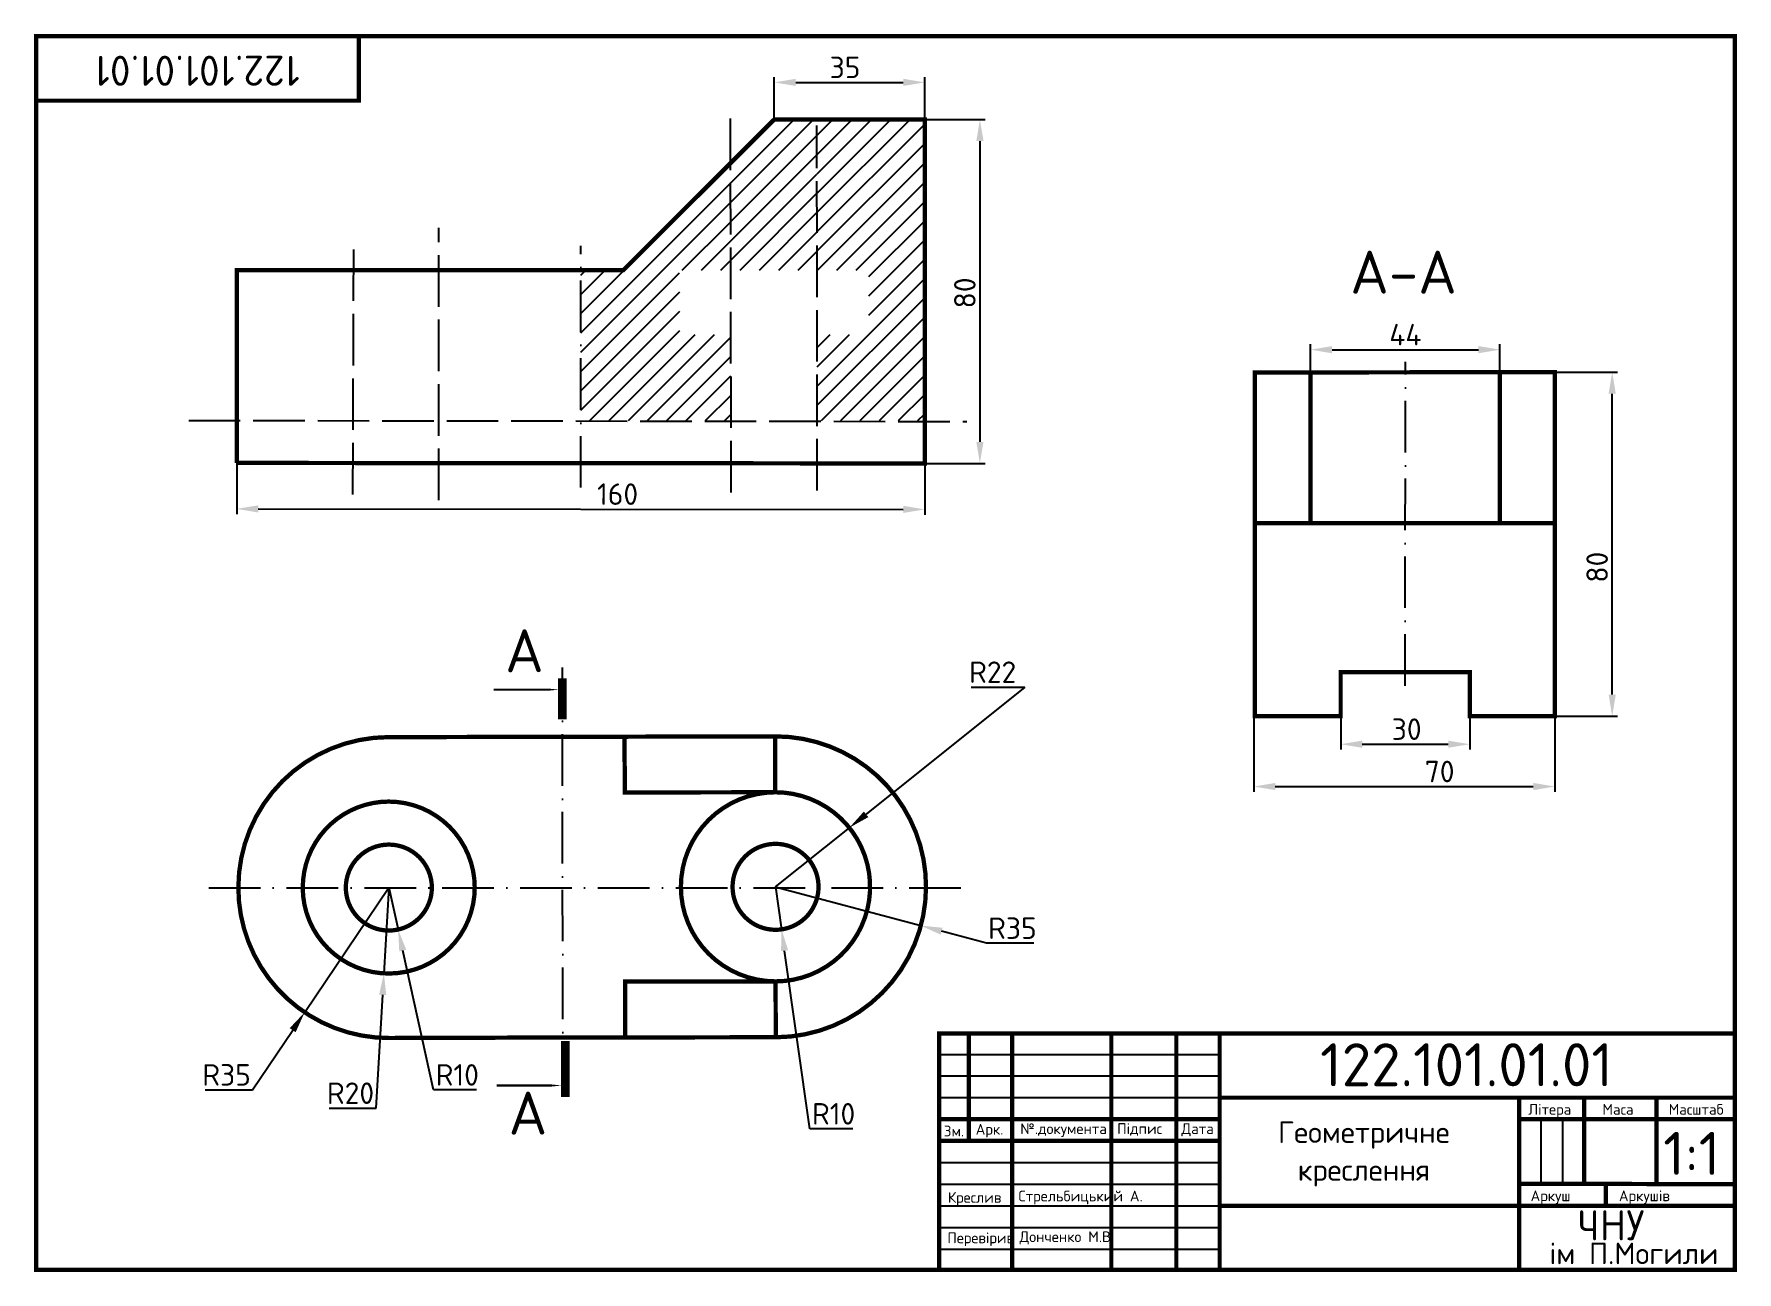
# Model space of a CAD drawing. Header units: millimetres. Extents: x 20 to 416, y 4 to 292.
import ezdxf
from ezdxf.enums import TextEntityAlignment as Align

# ---------------------------------------------------------------- set-up
doc = ezdxf.new("R2010")
doc.units = ezdxf.units.MM
doc.header["$PDMODE"] = 34
doc.header["$PDSIZE"] = -3
doc.linetypes.add('ACAD_ISO02W100', pattern=[15, 12, -3])
doc.linetypes.add('ACAD_ISO10W100', pattern=[18, 12, -3, 0, -3])
for name, color, linetype in [('Dim', 5, 'Continuous'), ('Kontur', 7, 'Continuous'), ('Osy', 1, 'ACAD_ISO10W100'), ('Strih', 114, 'ACAD_ISO02W100')]:
    doc.layers.add(name, color=color, linetype=linetype)
doc.styles.get("Standard").update_dxf_attribs({"font": 'isocpeur.ttf'})
doc.dimstyles.new('ESKD_', dxfattribs={"dimtxt": 5, "dimasz": 5, "dimexe": 1.25, "dimexo": 0, "dimgap": 1, "dimtad": 1, "dimtoh": 1, "dimdec": 1, "dimtxsty": 'Standard', "dimcen": 2.5, "dimclrd": 256, "dimclre": 256, "dimclrt": 256, "dimadec": 0, "dimazin": 0, "dimtfac": 1, "dimtdec": 1, "dimtmove": 0, "dimatfit": 3, "dimfxl": 1, "dimtfillclr": 256, "dimlwd": -1, "dimlwe": -1, "dimarcsym": 0})

# ---------------------------------------------------------------- blocks, each defined once
blk = doc.blocks.new('*D1')
at = {"layer": 'Defpoints', "color": 0, "transparency": 16777216}
for p in [(209.09, 107.85), (191.92, 94.1)]:
    blk.add_point(p, dxfattribs=at)
at = {"layer": 'Dim', "transparency": 16777216}
for p, q in [((249.92, 140.54), (212.99, 110.97)), ((237.42, 140.54), (249.92, 140.54)), ((191.92, 94.1), (209.09, 107.85))]:
    blk.add_line(p, q, dxfattribs=at)
blk.add_solid([(212.47, 111.62), (213.51, 110.32), (209.09, 107.85)], dxfattribs=at)
at = {"layer": 'Dim', "transparency": 16777216, "insert": (242.42, 144.04), "char_height": 5, "attachment_point": 5}
blk.add_mtext('R22', dxfattribs=at)
blk = doc.blocks.new('*D3')
at = {"layer": 'Defpoints', "color": 0, "transparency": 16777216}
for p in [(191.93, 94.1), (193.33, 84.19)]:
    blk.add_point(p, dxfattribs=at)
at = {"layer": 'Dim', "transparency": 16777216}
for p, q in [((191.93, 94.1), (193.33, 84.19)), ((199.93, 37.79), (194.04, 79.24)), ((209.93, 37.79), (199.93, 37.79))]:
    blk.add_line(p, q, dxfattribs=at)
blk.add_solid([(194.86, 79.36), (193.21, 79.13), (193.33, 84.19)], dxfattribs=at)
at = {"layer": 'Dim', "transparency": 16777216, "insert": (205.43, 41.29), "char_height": 5, "attachment_point": 5}
blk.add_mtext('R10', dxfattribs=at)
blk = doc.blocks.new('*D4')
at = {"layer": 'Defpoints', "color": 0, "transparency": 16777216}
for p in [(191.88, 94.13), (225.72, 85.07)]:
    blk.add_point(p, dxfattribs=at)
at = {"layer": 'Dim', "transparency": 16777216}
for p, q in [((191.88, 94.13), (225.72, 85.07)), ((241.01, 80.98), (230.55, 83.78)), ((252.01, 80.98), (241.01, 80.98))]:
    blk.add_line(p, q, dxfattribs=at)
blk.add_solid([(230.77, 84.58), (230.34, 82.97), (225.72, 85.07)], dxfattribs=at)
at = {"layer": 'Dim', "transparency": 16777216, "insert": (247.01, 84.48), "char_height": 5, "attachment_point": 5}
blk.add_mtext('R35', dxfattribs=at)
blk = doc.blocks.new('*D5')
at = {"layer": 'Defpoints', "color": 0, "transparency": 16777216}
for p in [(102.01, 93.93), (104.17, 84.16)]:
    blk.add_point(p, dxfattribs=at)
at = {"layer": 'Dim', "transparency": 16777216}
for p, q in [((102.01, 93.93), (104.17, 84.16)), ((112.42, 46.85), (105.25, 79.28)), ((122.42, 46.85), (112.42, 46.85))]:
    blk.add_line(p, q, dxfattribs=at)
blk.add_solid([(106.06, 79.46), (104.43, 79.1), (104.17, 84.16)], dxfattribs=at)
at = {"layer": 'Dim', "transparency": 16777216, "insert": (117.92, 50.35), "char_height": 5, "attachment_point": 5}
blk.add_mtext('R10', dxfattribs=at)
blk = doc.blocks.new('*D6')
at = {"layer": 'Defpoints', "color": 0, "transparency": 16777216}
for p in [(101.98, 93.93), (100.85, 73.96)]:
    blk.add_point(p, dxfattribs=at)
at = {"layer": 'Dim', "transparency": 16777216}
for p, q in [((101.98, 93.93), (100.85, 73.96)), ((99.09, 42.59), (100.57, 68.97)), ((88.09, 42.59), (99.09, 42.59))]:
    blk.add_line(p, q, dxfattribs=at)
blk.add_solid([(99.74, 69.01), (101.41, 68.92), (100.85, 73.96)], dxfattribs=at)
at = {"layer": 'Dim', "transparency": 16777216, "insert": (93.09, 46.09), "char_height": 5, "attachment_point": 5}
blk.add_mtext('R20', dxfattribs=at)
blk = doc.blocks.new('*D7')
at = {"layer": 'Defpoints', "color": 0, "transparency": 16777216}
for p in [(101.97, 93.89), (82.43, 64.9)]:
    blk.add_point(p, dxfattribs=at)
at = {"layer": 'Dim', "transparency": 16777216}
for p, q in [((101.97, 93.89), (82.43, 64.9)), ((70.27, 46.85), (79.64, 60.75)), ((59.27, 46.85), (70.27, 46.85))]:
    blk.add_line(p, q, dxfattribs=at)
blk.add_solid([(78.95, 61.22), (80.33, 60.28), (82.43, 64.9)], dxfattribs=at)
at = {"layer": 'Dim', "transparency": 16777216, "insert": (64.27, 50.35), "char_height": 5, "attachment_point": 5}
blk.add_mtext('R35', dxfattribs=at)
blk = doc.blocks.new('*D8')
at = {"layer": 'Defpoints', "color": 0, "transparency": 16777216}
for p in [(323.35, 144.04), (353.35, 144.04), (353.35, 127.28)]:
    blk.add_point(p, dxfattribs=at)
at = {"layer": 'Dim', "transparency": 16777216}
for p, q in [((323.35, 144.04), (323.35, 126.03)), ((353.35, 144.04), (353.35, 126.03)), ((328.35, 127.28), (348.35, 127.28))]:
    blk.add_line(p, q, dxfattribs=at)
for points in [[(328.35, 128.11), (328.35, 126.44), (323.35, 127.28)], [(348.35, 128.11), (348.35, 126.44), (353.35, 127.28)]]:
    blk.add_solid(points, dxfattribs=at)
at = {"layer": 'Dim', "transparency": 16777216, "insert": (338.7, 130.78), "char_height": 5, "attachment_point": 5, "rotation": 359.9995}
blk.add_mtext('30', dxfattribs=at)
blk = doc.blocks.new('*D9')
at = {"layer": 'Defpoints', "color": 0, "transparency": 16777216}
for p in [(303.15, 133.83), (373.15, 133.83), (373.15, 117.43)]:
    blk.add_point(p, dxfattribs=at)
at = {"layer": 'Dim', "transparency": 16777216}
for p, q in [((303.15, 133.83), (303.15, 116.18)), ((373.15, 133.83), (373.15, 116.18)), ((308.15, 117.43), (368.15, 117.43))]:
    blk.add_line(p, q, dxfattribs=at)
for points in [[(308.15, 118.27), (308.15, 116.6), (303.15, 117.43)], [(368.15, 118.27), (368.15, 116.6), (373.15, 117.43)]]:
    blk.add_solid(points, dxfattribs=at)
at = {"layer": 'Dim', "transparency": 16777216, "insert": (346.36, 120.93), "char_height": 5, "attachment_point": 5}
blk.add_mtext('70', dxfattribs=at)
blk = doc.blocks.new('*D10')
at = {"layer": 'Defpoints', "color": 0, "transparency": 16777216}
for p in [(226.63, 272.6), (226.62, 192.6), (239.45, 192.6)]:
    blk.add_point(p, dxfattribs=at)
at = {"layer": 'Dim', "transparency": 16777216}
for p, q in [((226.63, 272.6), (240.7, 272.6)), ((239.45, 267.6), (239.45, 197.6)), ((226.62, 192.6), (240.7, 192.6))]:
    blk.add_line(p, q, dxfattribs=at)
for points in [[(238.62, 267.6), (240.29, 267.6), (239.45, 272.6)], [(238.62, 197.6), (240.28, 197.6), (239.45, 192.6)]]:
    blk.add_solid(points, dxfattribs=at)
at = {"layer": 'Dim', "transparency": 16777216, "insert": (235.95, 232.27), "char_height": 5, "attachment_point": 5, "rotation": 89.9977}
blk.add_mtext('80', dxfattribs=at)
blk = doc.blocks.new('*D11')
at = {"layer": 'Defpoints', "color": 0, "transparency": 16777216}
for p in [(66.63, 192.72), (226.62, 192.6), (226.62, 181.91)]:
    blk.add_point(p, dxfattribs=at)
at = {"layer": 'Dim', "transparency": 16777216}
for p, q in [((66.63, 192.72), (66.62, 180.78)), ((226.62, 192.6), (226.61, 180.66)), ((71.62, 182.02), (221.62, 181.91))]:
    blk.add_line(p, q, dxfattribs=at)
for points in [[(71.62, 182.86), (71.62, 181.19), (66.62, 182.03)], [(221.62, 182.74), (221.62, 181.08), (226.62, 181.91)]]:
    blk.add_solid(points, dxfattribs=at)
at = {"layer": 'Dim', "transparency": 16777216, "insert": (155.2, 185.46), "char_height": 5, "attachment_point": 5, "rotation": 359.9571}
blk.add_mtext('160', dxfattribs=at)
blk = doc.blocks.new('*D12')
at = {"layer": 'Defpoints', "color": 0, "transparency": 16777216}
for p in [(226.63, 281.25), (191.63, 272.6), (226.63, 272.6)]:
    blk.add_point(p, dxfattribs=at)
at = {"layer": 'Dim', "transparency": 16777216}
for p, q in [((191.63, 272.6), (191.63, 282.5)), ((196.63, 281.25), (221.63, 281.25)), ((226.63, 272.6), (226.63, 282.5))]:
    blk.add_line(p, q, dxfattribs=at)
for points in [[(196.63, 282.09), (196.63, 280.42), (191.63, 281.25)], [(221.63, 282.09), (221.63, 280.42), (226.63, 281.25)]]:
    blk.add_solid(points, dxfattribs=at)
at = {"layer": 'Dim', "transparency": 16777216, "insert": (208.09, 284.75), "char_height": 5, "attachment_point": 5}
blk.add_mtext('35', dxfattribs=at)
blk = doc.blocks.new('*D14')
at = {"layer": 'Defpoints', "color": 0, "transparency": 16777216}
for p in [(360.39, 219.07), (316.35, 213.78), (360.39, 213.78)]:
    blk.add_point(p, dxfattribs=at)
at = {"layer": 'Dim', "transparency": 16777216}
for p, q in [((316.35, 213.78), (316.35, 220.32)), ((321.35, 219.07), (355.39, 219.07)), ((360.39, 213.78), (360.39, 220.32))]:
    blk.add_line(p, q, dxfattribs=at)
for points in [[(321.35, 219.9), (321.35, 218.23), (316.35, 219.07)], [(355.39, 219.9), (355.39, 218.23), (360.39, 219.07)]]:
    blk.add_solid(points, dxfattribs=at)
at = {"layer": 'Dim', "transparency": 16777216, "insert": (338.41, 222.57), "char_height": 5, "attachment_point": 5}
blk.add_mtext('44', dxfattribs=at)
blk = doc.blocks.new('*D15')
at = {"layer": 'Defpoints', "color": 0, "transparency": 16777216}
for p in [(373.15, 213.83), (386.49, 213.83), (373.15, 133.83)]:
    blk.add_point(p, dxfattribs=at)
at = {"layer": 'Dim', "transparency": 16777216}
for p, q in [((373.15, 213.83), (387.74, 213.83)), ((386.49, 138.83), (386.49, 208.83)), ((373.15, 133.83), (387.74, 133.83))]:
    blk.add_line(p, q, dxfattribs=at)
for points in [[(385.66, 208.83), (387.33, 208.83), (386.49, 213.83)], [(385.66, 138.83), (387.33, 138.83), (386.49, 133.83)]]:
    blk.add_solid(points, dxfattribs=at)
at = {"layer": 'Dim', "transparency": 16777216, "insert": (382.99, 168.47), "char_height": 5, "attachment_point": 5, "rotation": 90}
blk.add_mtext('80', dxfattribs=at)

msp = doc.modelspace()

# ---------------------------------------------------------------- hatches: boundary and pattern name
at = {"layer": 'Kontur'}
h = msp.add_hatch(dxfattribs=at)
h.set_pattern_fill('ANSI31', color=256)
h.paths.add_polyline_path([(226.63, 272.6), (201.63, 272.6), (201.63, 237.6), (226.63, 237.6)])
h.paths.add_polyline_path([(226.63, 237.6), (213.63, 237.6), (213.63, 222.6), (201.63, 222.6), (201.63, 202.6), (226.62, 202.6)])
h.paths.add_polyline_path([(181.55, 222.6), (169.66, 222.6), (169.63, 237.6), (146.63, 237.6), (146.62, 202.6), (181.59, 202.6)])
h.paths.add_polyline_path([(181.47, 262.48), (156.59, 237.6), (169.63, 237.6), (181.52, 237.6)])
h.paths.add_polyline_path([(191.63, 272.6), (181.52, 262.5), (181.52, 237.6), (191.63, 237.6)])
h.paths.add_polyline_path([(201.55, 271.25), (201.63, 272.6), (191.63, 272.6), (191.63, 237.6), (201.58, 237.6)])

# ---------------------------------------------------------------- linework, layer by layer
at = {"layer": 'Dim', "linetype": 'ByBlock', "const_width": 2}
for points in [[(142.34, 142.63), (142.34, 133.04)], [(143.03, 45.23), (143.03, 58.23)]]:
    msp.add_lwpolyline(points, dxfattribs=at)
at = {"layer": 'Dim', "linetype": 'ByBlock'}
for points in [[(141.57, 139.98, 0, 2, 0), (131.64, 139.98, 0.5, 0.5, 0), (131.64, 139.98, 0.5, 0.5, 0), (126.36, 139.98, 0.5, 0.5, 0)], [(142.25, 47.88, 0, 2, 0), (132.33, 47.88, 0.5, 0.5, 0), (132.33, 47.88, 0.5, 0.5, 0), (127.04, 47.88, 0.5, 0.5, 0)]]:
    msp.add_lwpolyline(points, format="xyseb", dxfattribs=at)
at = {"layer": 'Kontur'}
for p, q in [((236.86, 60), (236.86, 34.98)), ((246.94, 60), (246.94, 5)), ((270.02, 60), (270.02, 5)), ((285.13, 60), (285.13, 5)), ((295.21, 60), (295.21, 5)), ((230, 55.12), (295.21, 55.12)), ((230, 50.09), (295.21, 50.09)), ((230, 45.05), (295.21, 45.05)), ((415, 45.05), (295.21, 45.05)), ((364.88, 45.05), (364.88, 5)), ((379.99, 45.05), (379.99, 24.91)), ((396.78, 45.05), (396.78, 24.91)), ((230, 40.02), (295.21, 40.02)), ((415, 40.02), (364.88, 40.02)), ((369.92, 40.02), (369.92, 24.91)), ((374.96, 40.02), (374.96, 24.91)), ((230, 34.98), (295.21, 34.98)), ((230, 29.95), (295.21, 29.95)), ((230, 24.91), (295.21, 24.91)), ((415, 24.91), (364.88, 24.91)), ((385.03, 19.88), (385.03, 24.91)), ((396.78, 24.91), (396.78, 24.91)), ((230, 19.88), (295.21, 19.88)), ((415, 19.88), (295.21, 19.88)), ((230, 14.85), (295.21, 14.85)), ((230, 9.81), (295.21, 9.81))]:
    msp.add_line(p, q, dxfattribs=at)
at = {"layer": 'Kontur', "const_width": 1}
for points in [[(20, 5), (415, 5), (415, 292), (20, 292)], [(20, 277), (95, 277), (95, 292), (20, 292)]]:
    msp.add_lwpolyline(points, close=True, dxfattribs=at)
for points in [[(66.62, 192.72), (66.63, 237.6), (156.59, 237.6), (191.59, 272.6)], [(191.59, 272.6), (226.63, 272.6), (226.62, 192.6), (66.62, 192.72)], [(323.35, 133.83), (323.35, 144.04), (353.35, 144.04), (353.35, 133.83), (373.15, 133.83), (373.15, 213.83), (303.41, 213.77), (303.41, 133.83), (323.35, 133.83)], [(316.35, 178.78), (316.35, 213.78)], [(360.39, 213.81), (360.39, 178.81)], [(303.41, 178.73), (373.15, 178.73)], [(191.9, 116.1), (156.9, 116.06), (156.79, 129.03)], [(191.87, 116.1), (191.82, 129.1)], [(191.9, 72.1), (156.96, 72.06), (156.96, 59.06)], [(191.94, 72.1), (191.98, 59.1)], [(415, 5), (415, 60), (230, 60), (230, 5)], [(236.86, 34.98), (236.86, 60)], [(246.94, 5), (246.94, 60)], [(270.02, 5), (270.02, 60)], [(285.13, 5), (285.13, 60)], [(295.21, 5), (295.21, 60)], [(295.21, 45.05), (415, 45.05)], [(364.88, 5), (364.88, 45.05)], [(379.99, 24.91), (379.99, 45.05)], [(396.78, 24.95), (396.78, 45.05)], [(230, 40.02), (295.21, 40.02)], [(415, 40.02), (364.88, 40.02)], [(230, 34.98), (295.21, 34.98)], [(364.88, 25.03), (415, 24.91)], [(385.03, 19.88), (385.03, 24.91)], [(295.21, 19.88), (415, 19.88)]]:
    msp.add_lwpolyline(points, dxfattribs=at)
for points in [[(67.01, 93.99, -0.413361), (101.95, 128.93), (142.41, 129), (191.88, 129.1, -0.414761), (226.92, 94.13, -0.413392), (191.98, 59.1), (142.44, 59.05), (102.08, 58.93, -0.416181), (67.01, 94.02, 26.126804)], [(191.9, 116.1, 0.999063), (191.9, 72.1, 1.001407), (191.87, 116.1, 0.606886)], [(81.99, 93.9, -0.414671), (101.97, 113.93, -0.999585), (102, 73.93, -0.414182), (81.98, 93.9, -4.215433)], [(92, 93.91, -0.413966), (101.99, 103.93, -0.99963), (102.03, 83.93, -0.414334), (92, 93.91, 7.514259)], [(191.91, 104.1, 0.998595), (191.92, 84.1, 1.001407), (191.91, 104.1, -0.163669)]]:
    msp.add_lwpolyline(points, format="xyb", dxfattribs=at)
at = {"layer": 'Osy'}
for p, q in [((146.62, 186.98), (146.63, 243.23)), ((338.35, 140.88), (338.41, 216.22)), ((142.44, 45.23), (142.41, 145.12)), ((60.13, 93.88), (235.03, 93.89))]:
    msp.add_line(p, q, dxfattribs=at)
at = {"layer": 'Strih'}
for p, q in [((181.63, 185.85), (181.45, 274.24)), ((201.63, 186.29), (201.55, 271.25)), ((113.63, 184.06), (113.63, 247.45)), ((93.63, 185.4), (93.88, 245.22)), ((55.46, 202.6), (236.4, 202.37))]:
    msp.add_line(p, q, dxfattribs=at)

# ---------------------------------------------------------------- texts
at = {"layer": 'Dim', "linetype": 'ByBlock'}
for p in [(129.04, 144.03), (129.86, 36.47)]:
    msp.add_text('А', height=10, dxfattribs=at).set_placement(p)
at = {"layer": 'Dim', "insert": (325.57, 242.11), "char_height": 10, "attachment_point": 1}
msp.add_mtext_dynamic_manual_height_columns('А-А', width=24.4423, gutter_width=50, heights=[0], dxfattribs=at)
at = {"layer": 'Kontur'}
msp.add_text('122.101.01.01', height=7, rotation=180, dxfattribs=at).set_placement((81.3, 287.46))
for s, height, p in [('122.101.01.01', 10, (318.58, 47.7)), ('Зм.', 2.5, (231.08, 36.04)), ('Арк.', 2.5, (238.47, 36.45)), ('№.документа', 2.5, (248.85, 36.57)), ('Підпис', 2.5, (271.36, 36.6)), ('Дата', 2.5, (286.32, 36.57)), ('1:1', 10, (398.36, 27.09)), ('Креслив', 2.5, (232, 20.59)), ('Стрельбицький А.', 2.5, (248.42, 20.91)), ('Аркушів', 2.5, (388.05, 20.96)), ('ЧНУ', 7, (378.44, 11.86)), ('Перевірив', 2.5, (231.87, 11.18)), ('Донченко М.В.', 2.5, (248.67, 11.44)), ('ім П.Могили', 5, (371.9, 6.31))]:
    msp.add_text(s, height=height, dxfattribs=at).set_placement(p)
for s, height, p in [('Літера', 2.5, (371.97, 41.08)), ('Маса', 2.5, (387.83, 41.08)), ('Масштаб', 2.5, (406.01, 41.08)), ('Геометричне', 5, (328.75, 34.52)), ('креслення', 5, (328.75, 25.73)), ('Аркуш', 2.5, (372.17, 20.96))]:
    msp.add_text(s, height=height, dxfattribs=at).set_placement(p, align=Align.CENTER)

# ---------------------------------------------------------------- dimensions: what is measured, and where the dimension line sits
at = {"layer": 'Dim'}
for base, p1, p2, picture, middle in [((226.63, 281.25), (191.63, 272.6), (226.63, 272.6), '*D12', (208.09, 281.25)), ((360.39, 219.07), (316.35, 213.78), (360.39, 213.78), '*D14', (338.41, 219.07)), ((373.15, 117.43), (303.15, 133.83), (373.15, 133.83), '*D9', (346.36, 117.43))]:
    dim = msp.add_linear_dim(base=base, p1=p1, p2=p2, dimstyle='ESKD_', dxfattribs=at)
    dim.commit()
    dim.dimension.update_dxf_attribs({"geometry": picture, "text_midpoint": middle, "dimtype": 160})
for base, p1, p2, angle, picture, middle, dimtype in [((239.45, 192.6), (226.63, 272.6), (226.62, 192.6), 269.9977, '*D10', (239.45, 232.27), 161), ((386.49, 213.83), (373.15, 133.83), (373.15, 213.83), 90, '*D15', (386.49, 168.47), 160), ((226.62, 181.91), (66.63, 192.72), (226.62, 192.6), 359.9571, '*D11', (155.2, 181.96), 161), ((353.35, 127.28), (323.35, 144.04), (353.35, 144.04), 359.9995, '*D8', (338.7, 127.28), 161)]:
    dim = msp.add_linear_dim(base=base, p1=p1, p2=p2, angle=angle, dimstyle='ESKD_', dxfattribs=at)
    dim.commit()
    dim.dimension.update_dxf_attribs({"geometry": picture, "text_midpoint": middle, "dimtype": dimtype})
for center, mpoint, picture, middle in [((191.92, 94.1), (209.09, 107.85), '*D1', (242.42, 140.54)), ((101.97, 93.89), (82.43, 64.9), '*D7', (64.27, 46.85)), ((101.98, 93.93), (100.85, 73.96), '*D6', (93.09, 42.59)), ((102.01, 93.93), (104.17, 84.16), '*D5', (117.92, 46.85)), ((191.88, 94.13), (225.72, 85.07), '*D4', (241.01, 80.98)), ((191.93, 94.1), (193.33, 84.19), '*D3', (205.43, 37.79))]:
    dim = msp.add_radius_dim(center=center, mpoint=mpoint, dimstyle='ESKD_', dxfattribs=at)
    dim.commit()
    dim.dimension.update_dxf_attribs({"geometry": picture, "text_midpoint": middle, "dimtype": 164})

doc.saveas('drawing.dxf')
